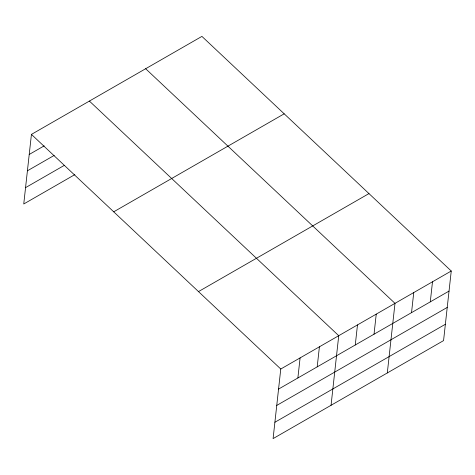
<?xml version="1.0" encoding="UTF-8"?>
<svg xmlns="http://www.w3.org/2000/svg" width="475" height="475" viewBox="0 0 475 475"><rect width="100%" height="100%" fill="white"/><g stroke="black" fill="none" stroke-linecap="round" stroke-linejoin="round"><path stroke-width="0.71" d="M31.433 134.395L280.772 369.016L273.089 438.609L443.567 340.605L451.25 271.011L201.911 36.391L31.433 134.395L23.75 203.989L74.854 174.61M297.878 377.975L300.093 357.907M317.199 366.872L319.414 346.798M331.051 405.288L338.734 335.694L89.395 101.074M355.27 344.987L357.485 324.912M374.021 334.204L376.242 314.135M387.309 372.946L394.992 303.353L145.653 68.733M411.528 312.645L413.743 292.57M430.279 301.863L432.499 281.794M29.218 154.464L44.175 145.867M27.413 170.804L54.215 155.402M25.555 187.643L64.196 165.431M113.715 211.814L284.192 113.816M198.491 291.591L368.968 193.586M280.772 369.016L451.25 271.011M278.558 389.084L449.035 291.086M276.753 405.424L447.23 307.426M274.894 422.263L445.372 324.265"/></g></svg>
